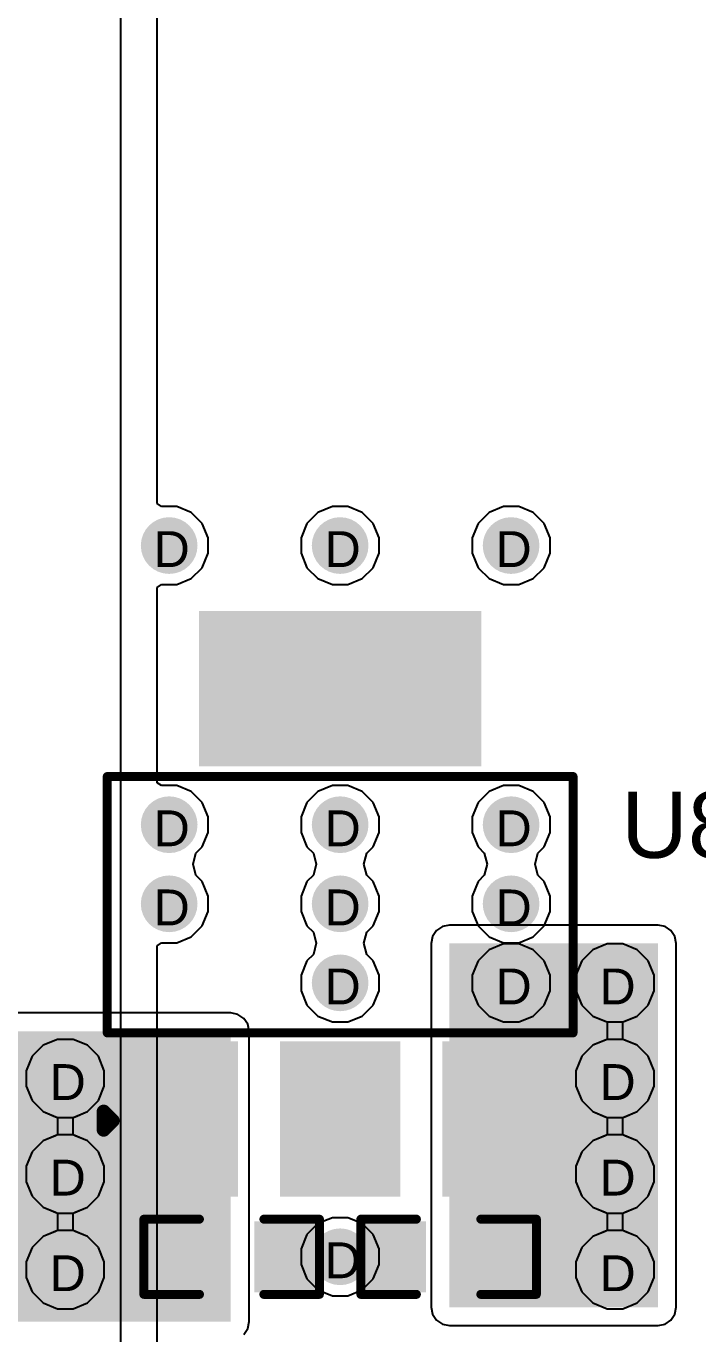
# Model space of a CAD drawing. Header units: inches. Extents: x 0 to 5032, y 0 to 5323.
# Drawn here: x 27.44 to 36.96, y 65.06 to 83.59 of the extents above; entities that cross this region are included whole.
import ezdxf

# ---------------------------------------------------------------- set-up
doc = ezdxf.new("R2010")
doc.units = ezdxf.units.IN
for name, color, linetype in [('Bottom Layer', 5, 'Continuous'), ('Bottom Solder', 6, 'Continuous'), ('Drill Drawing', 1, 'Continuous'), ('Layer 1', 16, 'Continuous'), ('Layer 2', 76, 'Continuous'), ('Top Layer', 1, 'Continuous'), ('Top Overlay', 2, 'Continuous'), ('Top Paste', 8, 'Continuous'), ('Top Solder', 216, 'Continuous'), ('Via Holes', 16, 'Continuous')]:
    doc.layers.add(name, color=color, linetype=linetype)
doc.styles.add('Arial', font='', dxfattribs={"height": 0.2})
doc.styles.get('Arial').set_extended_font_data('Arial')

# ---------------------------------------------------------------- blocks, each defined once
blk = doc.blocks.new('SOT__223_364')
at = {"layer": 'Top Layer'}
for points in [[(-1.9, 4.05), (1.9, 4.05), (1.9, 2.05), (-1.9, 2.05)], [(-3.05, -2.05), (-1.55, -2.05), (-1.55, -4.05), (-3.05, -4.05)], [(-0.75, -2.05), (0.75, -2.05), (0.75, -4.05), (-0.75, -4.05)], [(1.55, -2.05), (3.05, -2.05), (3.05, -4.05), (1.55, -4.05)]]:
    blk.add_hatch(color=1, dxfattribs=at).paths.add_polyline_path(points)
at = {"layer": 'Top Paste'}
for points in [[(-1.9, 4.05), (1.9, 4.05), (1.9, 2.05), (-1.9, 2.05)], [(-3.05, -2.05), (-1.55, -2.05), (-1.55, -4.05), (-3.05, -4.05)], [(-0.75, -2.05), (0.75, -2.05), (0.75, -4.05), (-0.75, -4.05)], [(1.55, -2.05), (3.05, -2.05), (3.05, -4.05), (1.55, -4.05)]]:
    blk.add_hatch(color=8, dxfattribs=at).paths.add_polyline_path(points)
at = {"layer": 'Top Solder'}
for points in [[(-2.002, 4.152), (2.002, 4.152), (2.002, 1.948), (-2.002, 1.948)], [(-3.152, -1.948), (-1.448, -1.948), (-1.448, -4.152), (-3.152, -4.152)], [(-0.852, -1.948), (0.852, -1.948), (0.852, -4.152), (-0.852, -4.152)], [(1.448, -1.948), (3.152, -1.948), (3.152, -4.152), (1.448, -4.152)]]:
    blk.add_hatch(color=216, dxfattribs=at).paths.add_polyline_path(points)
at = {"layer": 'Top Overlay'}
for points in [[(-3.302, 1.803, 0.127, 0.127, 0), (3.302, 1.803, 0.127, 0.127, 0)], [(-3.302, -1.829, 0.127, 0.127, 0), (-3.302, 1.803, 0.127, 0.127, 0)], [(3.302, -1.829, 0.127, 0.127, 0), (3.302, 1.803, 0.127, 0.127, 0)], [(-3.302, -1.829, 0.127, 0.127, 0), (3.302, -1.829, 0.127, 0.127, 0)], [(-3.353, -2.946, 0.2, 0.2, 0), (-3.226, -3.073, 0.2, 0.2, 0)], [(-3.353, -3.2, 0.2, 0.2, 0), (-3.353, -2.946, 0.2, 0.2, 0)], [(-3.353, -3.2, 0.2, 0.2, 0), (-3.226, -3.073, 0.2, 0.2, 0)]]:
    blk.add_lwpolyline(points, format="xyseb", dxfattribs=at)
for points in [[(-3.334, 1.803, 0.0635, 0.0635, 1), (-3.27, 1.803, 0.0635, 0.0635, 1)], [(-3.334, 1.803, 0.0635, 0.0635, 1), (-3.27, 1.803, 0.0635, 0.0635, 1)], [(3.27, 1.803, 0.0635, 0.0635, 1), (3.334, 1.803, 0.0635, 0.0635, 1)], [(3.27, 1.803, 0.0635, 0.0635, 1), (3.334, 1.803, 0.0635, 0.0635, 1)], [(-3.334, -1.829, 0.0635, 0.0635, 1), (-3.27, -1.829, 0.0635, 0.0635, 1)], [(-3.334, -1.829, 0.0635, 0.0635, 1), (-3.27, -1.829, 0.0635, 0.0635, 1)], [(3.27, -1.829, 0.0635, 0.0635, 1), (3.334, -1.829, 0.0635, 0.0635, 1)], [(3.27, -1.829, 0.0635, 0.0635, 1), (3.334, -1.829, 0.0635, 0.0635, 1)], [(-3.403, -2.946, 0.1, 0.1, 1), (-3.303, -2.946, 0.1, 0.1, 1)], [(-3.403, -2.946, 0.1, 0.1, 1), (-3.303, -2.946, 0.1, 0.1, 1)], [(-3.403, -3.2, 0.1, 0.1, 1), (-3.303, -3.2, 0.1, 0.1, 1)], [(-3.403, -3.2, 0.1, 0.1, 1), (-3.303, -3.2, 0.1, 0.1, 1)], [(-3.276, -3.073, 0.1, 0.1, 1), (-3.176, -3.073, 0.1, 0.1, 1)], [(-3.276, -3.073, 0.1, 0.1, 1), (-3.176, -3.073, 0.1, 0.1, 1)]]:
    blk.add_lwpolyline(points, format="xyseb", close=True, dxfattribs=at)
blk = doc.blocks.new('C___0603_461')
at = {"layer": 'Top Layer'}
for points in [[(-0.381, 0.445), (-0.381, -0.445), (-1.143, -0.445), (-1.143, 0.445)], [(1.143, 0.445), (1.143, -0.445), (0.381, -0.445), (0.381, 0.445)]]:
    blk.add_hatch(color=1, dxfattribs=at).paths.add_polyline_path(points)
at = {"layer": 'Top Paste'}
for points in [[(-0.381, 0.445), (-0.381, -0.445), (-1.143, -0.445), (-1.143, 0.445)], [(1.143, 0.445), (1.143, -0.445), (0.381, -0.445), (0.381, 0.445)]]:
    blk.add_hatch(color=8, dxfattribs=at).paths.add_polyline_path(points)
at = {"layer": 'Top Solder'}
for points in [[(-0.321, 0.504), (-0.321, -0.504), (-1.203, -0.504), (-1.203, 0.504)], [(1.203, 0.504), (1.203, -0.504), (0.321, -0.504), (0.321, 0.504)]]:
    blk.add_hatch(color=216, dxfattribs=at).paths.add_polyline_path(points)
at = {"layer": 'Top Overlay'}
for points in [[(-1.245, 0.533, 0.127, 0.127, 0), (-1.245, -0.533, 0.127, 0.127, 0)], [(-0.457, 0.533, 0.127, 0.127, 0), (-1.245, 0.533, 0.127, 0.127, 0)], [(1.245, 0.533, 0.127, 0.127, 0), (0.457, 0.533, 0.127, 0.127, 0)], [(1.245, 0.533, 0.127, 0.127, 0), (1.245, -0.533, 0.127, 0.127, 0)], [(-0.457, -0.533, 0.127, 0.127, 0), (-1.245, -0.533, 0.127, 0.127, 0)], [(1.245, -0.533, 0.127, 0.127, 0), (0.457, -0.533, 0.127, 0.127, 0)]]:
    blk.add_lwpolyline(points, format="xyseb", dxfattribs=at)
for points in [[(-1.276, 0.533, 0.0635, 0.0635, 1), (-1.213, 0.533, 0.0635, 0.0635, 1)], [(-1.276, 0.533, 0.0635, 0.0635, 1), (-1.213, 0.533, 0.0635, 0.0635, 1)], [(-0.489, 0.533, 0.0635, 0.0635, 1), (-0.425, 0.533, 0.0635, 0.0635, 1)], [(0.425, 0.533, 0.0635, 0.0635, 1), (0.489, 0.533, 0.0635, 0.0635, 1)], [(1.213, 0.533, 0.0635, 0.0635, 1), (1.276, 0.533, 0.0635, 0.0635, 1)], [(1.213, 0.533, 0.0635, 0.0635, 1), (1.276, 0.533, 0.0635, 0.0635, 1)], [(-1.276, -0.533, 0.0635, 0.0635, 1), (-1.213, -0.533, 0.0635, 0.0635, 1)], [(-1.276, -0.533, 0.0635, 0.0635, 1), (-1.213, -0.533, 0.0635, 0.0635, 1)], [(-0.489, -0.533, 0.0635, 0.0635, 1), (-0.425, -0.533, 0.0635, 0.0635, 1)], [(0.425, -0.533, 0.0635, 0.0635, 1), (0.489, -0.533, 0.0635, 0.0635, 1)], [(1.213, -0.533, 0.0635, 0.0635, 1), (1.276, -0.533, 0.0635, 0.0635, 1)], [(1.213, -0.533, 0.0635, 0.0635, 1), (1.276, -0.533, 0.0635, 0.0635, 1)]]:
    blk.add_lwpolyline(points, format="xyseb", close=True, dxfattribs=at)
blk = doc.blocks.new('C___0603_466')
at = {"layer": 'Top Layer'}
for points in [[(-0.381, 0.445), (-0.381, -0.445), (-1.143, -0.445), (-1.143, 0.445)], [(1.143, 0.445), (1.143, -0.445), (0.381, -0.445), (0.381, 0.445)]]:
    blk.add_hatch(color=1, dxfattribs=at).paths.add_polyline_path(points)
at = {"layer": 'Top Paste'}
for points in [[(-0.381, 0.445), (-0.381, -0.445), (-1.143, -0.445), (-1.143, 0.445)], [(1.143, 0.445), (1.143, -0.445), (0.381, -0.445), (0.381, 0.445)]]:
    blk.add_hatch(color=8, dxfattribs=at).paths.add_polyline_path(points)
at = {"layer": 'Top Solder'}
for points in [[(-0.321, 0.504), (-0.321, -0.504), (-1.203, -0.504), (-1.203, 0.504)], [(1.203, 0.504), (1.203, -0.504), (0.321, -0.504), (0.321, 0.504)]]:
    blk.add_hatch(color=216, dxfattribs=at).paths.add_polyline_path(points)
at = {"layer": 'Top Overlay'}
for points in [[(-1.245, -0.533, 0.127, 0.127, 0), (-1.245, 0.533, 0.127, 0.127, 0)], [(-1.245, 0.533, 0.127, 0.127, 0), (-0.457, 0.533, 0.127, 0.127, 0)], [(0.457, 0.533, 0.127, 0.127, 0), (1.245, 0.533, 0.127, 0.127, 0)], [(1.245, -0.533, 0.127, 0.127, 0), (1.245, 0.533, 0.127, 0.127, 0)], [(-1.245, -0.533, 0.127, 0.127, 0), (-0.457, -0.533, 0.127, 0.127, 0)], [(0.457, -0.533, 0.127, 0.127, 0), (1.245, -0.533, 0.127, 0.127, 0)]]:
    blk.add_lwpolyline(points, format="xyseb", dxfattribs=at)
for points in [[(-1.276, 0.533, 0.0635, 0.0635, 1), (-1.213, 0.533, 0.0635, 0.0635, 1)], [(-1.276, 0.533, 0.0635, 0.0635, 1), (-1.213, 0.533, 0.0635, 0.0635, 1)], [(-0.489, 0.533, 0.0635, 0.0635, 1), (-0.425, 0.533, 0.0635, 0.0635, 1)], [(0.425, 0.533, 0.0635, 0.0635, 1), (0.489, 0.533, 0.0635, 0.0635, 1)], [(1.213, 0.533, 0.0635, 0.0635, 1), (1.276, 0.533, 0.0635, 0.0635, 1)], [(1.213, 0.533, 0.0635, 0.0635, 1), (1.276, 0.533, 0.0635, 0.0635, 1)], [(-1.276, -0.533, 0.0635, 0.0635, 1), (-1.213, -0.533, 0.0635, 0.0635, 1)], [(-1.276, -0.533, 0.0635, 0.0635, 1), (-1.213, -0.533, 0.0635, 0.0635, 1)], [(-0.489, -0.533, 0.0635, 0.0635, 1), (-0.425, -0.533, 0.0635, 0.0635, 1)], [(0.425, -0.533, 0.0635, 0.0635, 1), (0.489, -0.533, 0.0635, 0.0635, 1)], [(1.213, -0.533, 0.0635, 0.0635, 1), (1.276, -0.533, 0.0635, 0.0635, 1)], [(1.213, -0.533, 0.0635, 0.0635, 1), (1.276, -0.533, 0.0635, 0.0635, 1)]]:
    blk.add_lwpolyline(points, format="xyseb", close=True, dxfattribs=at)

msp = doc.modelspace()

# ---------------------------------------------------------------- hatches: boundary and pattern name
at = {"layer": 'Bottom Layer'}
h = msp.add_hatch(color=5, dxfattribs=at)
edge = h.paths.add_edge_path()
edge.add_arc((29.467, 76.228), 0.3, 0, 360)
h = msp.add_hatch(color=5, dxfattribs=at)
edge = h.paths.add_edge_path()
edge.add_arc((31.891, 76.228), 0.3, 0, 360)
h = msp.add_hatch(color=5, dxfattribs=at)
edge = h.paths.add_edge_path()
edge.add_arc((34.315, 76.228), 0.3, 0, 360)
h = msp.add_hatch(color=5, dxfattribs=at)
edge = h.paths.add_edge_path()
edge.add_arc((29.467, 72.272), 0.3, 0, 360)
h = msp.add_hatch(color=5, dxfattribs=at)
edge = h.paths.add_edge_path()
edge.add_arc((31.891, 72.272), 0.3, 0, 360)
h = msp.add_hatch(color=5, dxfattribs=at)
edge = h.paths.add_edge_path()
edge.add_arc((34.315, 72.272), 0.3, 0, 360)
h = msp.add_hatch(color=5, dxfattribs=at)
edge = h.paths.add_edge_path()
edge.add_arc((29.467, 71.151), 0.3, 0, 360)
h = msp.add_hatch(color=5, dxfattribs=at)
edge = h.paths.add_edge_path()
edge.add_arc((31.891, 71.151), 0.3, 0, 360)
h = msp.add_hatch(color=5, dxfattribs=at)
edge = h.paths.add_edge_path()
edge.add_arc((34.315, 71.151), 0.3, 0, 360)
h = msp.add_hatch(color=5, dxfattribs=at)
edge = h.paths.add_edge_path()
edge.add_arc((31.891, 70.031), 0.3, 0, 360)
h = msp.add_hatch(color=5, dxfattribs=at)
edge = h.paths.add_edge_path()
edge.add_arc((34.315, 70.031), 0.3, 0, 360)
h = msp.add_hatch(color=5, dxfattribs=at)
edge = h.paths.add_edge_path()
edge.add_arc((35.789, 70.031), 0.3, 0, 360)
h = msp.add_hatch(color=5, dxfattribs=at)
edge = h.paths.add_edge_path()
edge.add_arc((27.993, 68.676), 0.3, 0, 360)
h = msp.add_hatch(color=5, dxfattribs=at)
edge = h.paths.add_edge_path()
edge.add_arc((35.789, 68.676), 0.3, 0, 360)
h = msp.add_hatch(color=5, dxfattribs=at)
edge = h.paths.add_edge_path()
edge.add_arc((27.993, 67.321), 0.3, 0, 360)
h = msp.add_hatch(color=5, dxfattribs=at)
edge = h.paths.add_edge_path()
edge.add_arc((35.789, 67.321), 0.3, 0, 360)
h = msp.add_hatch(color=5, dxfattribs=at)
edge = h.paths.add_edge_path()
edge.add_arc((31.891, 66.149), 0.3, 0, 360)
h = msp.add_hatch(color=5, dxfattribs=at)
edge = h.paths.add_edge_path()
edge.add_arc((27.993, 65.967), 0.3, 0, 360)
h = msp.add_hatch(color=5, dxfattribs=at)
edge = h.paths.add_edge_path()
edge.add_arc((35.789, 65.967), 0.3, 0, 360)
at = {"layer": 'Bottom Solder'}
h = msp.add_hatch(color=6, dxfattribs=at)
edge = h.paths.add_edge_path()
edge.add_arc((29.467, 76.228), 0.402, 0, 360)
h = msp.add_hatch(color=6, dxfattribs=at)
edge = h.paths.add_edge_path()
edge.add_arc((31.891, 76.228), 0.402, 0, 360)
h = msp.add_hatch(color=6, dxfattribs=at)
edge = h.paths.add_edge_path()
edge.add_arc((34.315, 76.228), 0.402, 0, 360)
h = msp.add_hatch(color=6, dxfattribs=at)
edge = h.paths.add_edge_path()
edge.add_arc((29.467, 72.272), 0.402, 0, 360)
h = msp.add_hatch(color=6, dxfattribs=at)
edge = h.paths.add_edge_path()
edge.add_arc((31.891, 72.272), 0.402, 0, 360)
h = msp.add_hatch(color=6, dxfattribs=at)
edge = h.paths.add_edge_path()
edge.add_arc((34.315, 72.272), 0.402, 0, 360)
h = msp.add_hatch(color=6, dxfattribs=at)
edge = h.paths.add_edge_path()
edge.add_arc((29.467, 71.151), 0.402, 0, 360)
h = msp.add_hatch(color=6, dxfattribs=at)
edge = h.paths.add_edge_path()
edge.add_arc((31.891, 71.151), 0.402, 0, 360)
h = msp.add_hatch(color=6, dxfattribs=at)
edge = h.paths.add_edge_path()
edge.add_arc((34.315, 71.151), 0.402, 0, 360)
h = msp.add_hatch(color=6, dxfattribs=at)
edge = h.paths.add_edge_path()
edge.add_arc((31.891, 70.031), 0.402, 0, 360)
h = msp.add_hatch(color=6, dxfattribs=at)
edge = h.paths.add_edge_path()
edge.add_arc((34.315, 70.031), 0.402, 0, 360)
h = msp.add_hatch(color=6, dxfattribs=at)
edge = h.paths.add_edge_path()
edge.add_arc((35.789, 70.031), 0.402, 0, 360)
h = msp.add_hatch(color=6, dxfattribs=at)
edge = h.paths.add_edge_path()
edge.add_arc((27.993, 68.676), 0.402, 0, 360)
h = msp.add_hatch(color=6, dxfattribs=at)
edge = h.paths.add_edge_path()
edge.add_arc((35.789, 68.676), 0.402, 0, 360)
h = msp.add_hatch(color=6, dxfattribs=at)
edge = h.paths.add_edge_path()
edge.add_arc((27.993, 67.321), 0.402, 0, 360)
h = msp.add_hatch(color=6, dxfattribs=at)
edge = h.paths.add_edge_path()
edge.add_arc((35.789, 67.321), 0.402, 0, 360)
h = msp.add_hatch(color=6, dxfattribs=at)
edge = h.paths.add_edge_path()
edge.add_arc((31.891, 66.149), 0.402, 0, 360)
h = msp.add_hatch(color=6, dxfattribs=at)
edge = h.paths.add_edge_path()
edge.add_arc((27.993, 65.967), 0.402, 0, 360)
h = msp.add_hatch(color=6, dxfattribs=at)
edge = h.paths.add_edge_path()
edge.add_arc((35.789, 65.967), 0.402, 0, 360)
at = {"layer": 'Layer 1'}
h = msp.add_hatch(color=16, dxfattribs=at)
edge = h.paths.add_edge_path()
edge.add_arc((29.467, 76.228), 0.3, 0, 360)
h = msp.add_hatch(color=16, dxfattribs=at)
edge = h.paths.add_edge_path()
edge.add_arc((31.891, 76.228), 0.3, 0, 360)
h = msp.add_hatch(color=16, dxfattribs=at)
edge = h.paths.add_edge_path()
edge.add_arc((34.315, 76.228), 0.3, 0, 360)
h = msp.add_hatch(color=16, dxfattribs=at)
edge = h.paths.add_edge_path()
edge.add_arc((29.467, 72.272), 0.3, 0, 360)
h = msp.add_hatch(color=16, dxfattribs=at)
edge = h.paths.add_edge_path()
edge.add_arc((31.891, 72.272), 0.3, 0, 360)
h = msp.add_hatch(color=16, dxfattribs=at)
edge = h.paths.add_edge_path()
edge.add_arc((34.315, 72.272), 0.3, 0, 360)
h = msp.add_hatch(color=16, dxfattribs=at)
edge = h.paths.add_edge_path()
edge.add_arc((29.467, 71.151), 0.3, 0, 360)
h = msp.add_hatch(color=16, dxfattribs=at)
edge = h.paths.add_edge_path()
edge.add_arc((31.891, 71.151), 0.3, 0, 360)
h = msp.add_hatch(color=16, dxfattribs=at)
edge = h.paths.add_edge_path()
edge.add_arc((34.315, 71.151), 0.3, 0, 360)
h = msp.add_hatch(color=16, dxfattribs=at)
edge = h.paths.add_edge_path()
edge.add_arc((31.891, 70.031), 0.3, 0, 360)
h = msp.add_hatch(color=16, dxfattribs=at)
edge = h.paths.add_edge_path()
edge.add_arc((34.315, 70.031), 0.3, 0, 360)
h = msp.add_hatch(color=16, dxfattribs=at)
edge = h.paths.add_edge_path()
edge.add_arc((35.789, 70.031), 0.3, 0, 360)
h = msp.add_hatch(color=16, dxfattribs=at)
edge = h.paths.add_edge_path()
edge.add_arc((27.993, 68.676), 0.3, 0, 360)
h = msp.add_hatch(color=16, dxfattribs=at)
edge = h.paths.add_edge_path()
edge.add_arc((35.789, 68.676), 0.3, 0, 360)
h = msp.add_hatch(color=16, dxfattribs=at)
edge = h.paths.add_edge_path()
edge.add_arc((27.993, 67.321), 0.3, 0, 360)
h = msp.add_hatch(color=16, dxfattribs=at)
edge = h.paths.add_edge_path()
edge.add_arc((35.789, 67.321), 0.3, 0, 360)
h = msp.add_hatch(color=16, dxfattribs=at)
edge = h.paths.add_edge_path()
edge.add_arc((31.891, 66.149), 0.3, 0, 360)
h = msp.add_hatch(color=16, dxfattribs=at)
edge = h.paths.add_edge_path()
edge.add_arc((27.993, 65.967), 0.3, 0, 360)
h = msp.add_hatch(color=16, dxfattribs=at)
edge = h.paths.add_edge_path()
edge.add_arc((35.789, 65.967), 0.3, 0, 360)
at = {"layer": 'Layer 2'}
h = msp.add_hatch(color=76, dxfattribs=at)
edge = h.paths.add_edge_path()
edge.add_arc((29.467, 76.228), 0.3, 0, 360)
h = msp.add_hatch(color=76, dxfattribs=at)
edge = h.paths.add_edge_path()
edge.add_arc((31.891, 76.228), 0.3, 0, 360)
h = msp.add_hatch(color=76, dxfattribs=at)
edge = h.paths.add_edge_path()
edge.add_arc((34.315, 76.228), 0.3, 0, 360)
h = msp.add_hatch(color=76, dxfattribs=at)
edge = h.paths.add_edge_path()
edge.add_arc((29.467, 72.272), 0.3, 0, 360)
h = msp.add_hatch(color=76, dxfattribs=at)
edge = h.paths.add_edge_path()
edge.add_arc((31.891, 72.272), 0.3, 0, 360)
h = msp.add_hatch(color=76, dxfattribs=at)
edge = h.paths.add_edge_path()
edge.add_arc((34.315, 72.272), 0.3, 0, 360)
h = msp.add_hatch(color=76, dxfattribs=at)
edge = h.paths.add_edge_path()
edge.add_arc((29.467, 71.151), 0.3, 0, 360)
h = msp.add_hatch(color=76, dxfattribs=at)
edge = h.paths.add_edge_path()
edge.add_arc((31.891, 71.151), 0.3, 0, 360)
h = msp.add_hatch(color=76, dxfattribs=at)
edge = h.paths.add_edge_path()
edge.add_arc((34.315, 71.151), 0.3, 0, 360)
h = msp.add_hatch(color=76, dxfattribs=at)
edge = h.paths.add_edge_path()
edge.add_arc((31.891, 70.031), 0.3, 0, 360)
h = msp.add_hatch(color=76, dxfattribs=at)
edge = h.paths.add_edge_path()
edge.add_arc((34.315, 70.031), 0.3, 0, 360)
h = msp.add_hatch(color=76, dxfattribs=at)
edge = h.paths.add_edge_path()
edge.add_arc((35.789, 70.031), 0.3, 0, 360)
h = msp.add_hatch(color=76, dxfattribs=at)
edge = h.paths.add_edge_path()
edge.add_arc((27.993, 68.676), 0.3, 0, 360)
h = msp.add_hatch(color=76, dxfattribs=at)
edge = h.paths.add_edge_path()
edge.add_arc((35.789, 68.676), 0.3, 0, 360)
h = msp.add_hatch(color=76, dxfattribs=at)
edge = h.paths.add_edge_path()
edge.add_arc((27.993, 67.321), 0.3, 0, 360)
h = msp.add_hatch(color=76, dxfattribs=at)
edge = h.paths.add_edge_path()
edge.add_arc((35.789, 67.321), 0.3, 0, 360)
h = msp.add_hatch(color=76, dxfattribs=at)
edge = h.paths.add_edge_path()
edge.add_arc((31.891, 66.149), 0.3, 0, 360)
h = msp.add_hatch(color=76, dxfattribs=at)
edge = h.paths.add_edge_path()
edge.add_arc((27.993, 65.967), 0.3, 0, 360)
h = msp.add_hatch(color=76, dxfattribs=at)
edge = h.paths.add_edge_path()
edge.add_arc((35.789, 65.967), 0.3, 0, 360)
at = {"layer": 'Top Layer'}
h = msp.add_hatch(color=1, dxfattribs=at)
edge = h.paths.add_edge_path()
edge.add_arc((29.467, 76.228), 0.3, 0, 360)
h = msp.add_hatch(color=1, dxfattribs=at)
edge = h.paths.add_edge_path()
edge.add_arc((31.891, 76.228), 0.3, 0, 360)
h = msp.add_hatch(color=1, dxfattribs=at)
edge = h.paths.add_edge_path()
edge.add_arc((34.315, 76.228), 0.3, 0, 360)
h = msp.add_hatch(color=1, dxfattribs=at)
edge = h.paths.add_edge_path()
edge.add_arc((29.467, 72.272), 0.3, 0, 360)
h = msp.add_hatch(color=1, dxfattribs=at)
edge = h.paths.add_edge_path()
edge.add_arc((31.891, 72.272), 0.3, 0, 360)
h = msp.add_hatch(color=1, dxfattribs=at)
edge = h.paths.add_edge_path()
edge.add_arc((34.315, 72.272), 0.3, 0, 360)
h = msp.add_hatch(color=1, dxfattribs=at)
edge = h.paths.add_edge_path()
edge.add_arc((29.467, 71.151), 0.3, 0, 360)
h = msp.add_hatch(color=1, dxfattribs=at)
edge = h.paths.add_edge_path()
edge.add_arc((31.891, 71.151), 0.3, 0, 360)
h = msp.add_hatch(color=1, dxfattribs=at)
edge = h.paths.add_edge_path()
edge.add_arc((34.315, 71.151), 0.3, 0, 360)
for points in [[(33.441, 65.433), (36.398, 65.433), (36.398, 70.589), (33.441, 70.589)], [(25.095, 65.231), (30.341, 65.231), (30.341, 69.345), (25.095, 69.345)]]:
    msp.add_hatch(color=1, dxfattribs=at).paths.add_polyline_path(points)
h = msp.add_hatch(color=1, dxfattribs=at)
edge = h.paths.add_edge_path()
edge.add_arc((31.891, 70.031), 0.3, 0, 360)
h = msp.add_hatch(color=1, dxfattribs=at)
edge = h.paths.add_edge_path()
edge.add_arc((34.315, 70.031), 0.3, 0, 360)
h = msp.add_hatch(color=1, dxfattribs=at)
edge = h.paths.add_edge_path()
edge.add_arc((35.789, 70.031), 0.3, 0, 360)
h = msp.add_hatch(color=1, dxfattribs=at)
edge = h.paths.add_edge_path()
edge.add_arc((27.993, 68.676), 0.3, 0, 360)
h = msp.add_hatch(color=1, dxfattribs=at)
edge = h.paths.add_edge_path()
edge.add_arc((35.789, 68.676), 0.3, 0, 360)
h = msp.add_hatch(color=1, dxfattribs=at)
edge = h.paths.add_edge_path()
edge.add_arc((27.993, 67.321), 0.3, 0, 360)
h = msp.add_hatch(color=1, dxfattribs=at)
edge = h.paths.add_edge_path()
edge.add_arc((35.789, 67.321), 0.3, 0, 360)
h = msp.add_hatch(color=1, dxfattribs=at)
edge = h.paths.add_edge_path()
edge.add_arc((31.891, 66.149), 0.3, 0, 360)
h = msp.add_hatch(color=1, dxfattribs=at)
edge = h.paths.add_edge_path()
edge.add_arc((27.993, 65.967), 0.3, 0, 360)
h = msp.add_hatch(color=1, dxfattribs=at)
edge = h.paths.add_edge_path()
edge.add_arc((35.789, 65.967), 0.3, 0, 360)
at = {"layer": 'Top Solder'}
h = msp.add_hatch(color=216, dxfattribs=at)
edge = h.paths.add_edge_path()
edge.add_arc((29.467, 76.228), 0.402, 0, 360)
h = msp.add_hatch(color=216, dxfattribs=at)
edge = h.paths.add_edge_path()
edge.add_arc((31.891, 76.228), 0.402, 0, 360)
h = msp.add_hatch(color=216, dxfattribs=at)
edge = h.paths.add_edge_path()
edge.add_arc((34.315, 76.228), 0.402, 0, 360)
h = msp.add_hatch(color=216, dxfattribs=at)
edge = h.paths.add_edge_path()
edge.add_arc((29.467, 72.272), 0.402, 0, 360)
h = msp.add_hatch(color=216, dxfattribs=at)
edge = h.paths.add_edge_path()
edge.add_arc((31.891, 72.272), 0.402, 0, 360)
h = msp.add_hatch(color=216, dxfattribs=at)
edge = h.paths.add_edge_path()
edge.add_arc((34.315, 72.272), 0.402, 0, 360)
h = msp.add_hatch(color=216, dxfattribs=at)
edge = h.paths.add_edge_path()
edge.add_arc((29.467, 71.151), 0.402, 0, 360)
h = msp.add_hatch(color=216, dxfattribs=at)
edge = h.paths.add_edge_path()
edge.add_arc((31.891, 71.151), 0.402, 0, 360)
h = msp.add_hatch(color=216, dxfattribs=at)
edge = h.paths.add_edge_path()
edge.add_arc((34.315, 71.151), 0.402, 0, 360)
h = msp.add_hatch(color=216, dxfattribs=at)
edge = h.paths.add_edge_path()
edge.add_arc((31.891, 70.031), 0.402, 0, 360)
h = msp.add_hatch(color=216, dxfattribs=at)
edge = h.paths.add_edge_path()
edge.add_arc((34.315, 70.031), 0.402, 0, 360)
h = msp.add_hatch(color=216, dxfattribs=at)
edge = h.paths.add_edge_path()
edge.add_arc((35.789, 70.031), 0.402, 0, 360)
h = msp.add_hatch(color=216, dxfattribs=at)
edge = h.paths.add_edge_path()
edge.add_arc((27.993, 68.676), 0.402, 0, 360)
h = msp.add_hatch(color=216, dxfattribs=at)
edge = h.paths.add_edge_path()
edge.add_arc((35.789, 68.676), 0.402, 0, 360)
h = msp.add_hatch(color=216, dxfattribs=at)
edge = h.paths.add_edge_path()
edge.add_arc((27.993, 67.321), 0.402, 0, 360)
h = msp.add_hatch(color=216, dxfattribs=at)
edge = h.paths.add_edge_path()
edge.add_arc((35.789, 67.321), 0.402, 0, 360)
h = msp.add_hatch(color=216, dxfattribs=at)
edge = h.paths.add_edge_path()
edge.add_arc((31.891, 66.149), 0.402, 0, 360)
h = msp.add_hatch(color=216, dxfattribs=at)
edge = h.paths.add_edge_path()
edge.add_arc((27.993, 65.967), 0.402, 0, 360)
h = msp.add_hatch(color=216, dxfattribs=at)
edge = h.paths.add_edge_path()
edge.add_arc((35.789, 65.967), 0.402, 0, 360)
at = {"layer": 'Via Holes'}
h = msp.add_hatch(color=7, dxfattribs=at)
edge = h.paths.add_edge_path()
edge.add_arc((29.467, 76.228), 0.15, 0, 360)
h = msp.add_hatch(color=7, dxfattribs=at)
edge = h.paths.add_edge_path()
edge.add_arc((31.891, 76.228), 0.15, 0, 360)
h = msp.add_hatch(color=7, dxfattribs=at)
edge = h.paths.add_edge_path()
edge.add_arc((34.315, 76.228), 0.15, 0, 360)
h = msp.add_hatch(color=7, dxfattribs=at)
edge = h.paths.add_edge_path()
edge.add_arc((29.467, 72.272), 0.15, 0, 360)
h = msp.add_hatch(color=7, dxfattribs=at)
edge = h.paths.add_edge_path()
edge.add_arc((31.891, 72.272), 0.15, 0, 360)
h = msp.add_hatch(color=7, dxfattribs=at)
edge = h.paths.add_edge_path()
edge.add_arc((34.315, 72.272), 0.15, 0, 360)
h = msp.add_hatch(color=7, dxfattribs=at)
edge = h.paths.add_edge_path()
edge.add_arc((29.467, 71.151), 0.15, 0, 360)
h = msp.add_hatch(color=7, dxfattribs=at)
edge = h.paths.add_edge_path()
edge.add_arc((31.891, 71.151), 0.15, 0, 360)
h = msp.add_hatch(color=7, dxfattribs=at)
edge = h.paths.add_edge_path()
edge.add_arc((34.315, 71.151), 0.15, 0, 360)
h = msp.add_hatch(color=7, dxfattribs=at)
edge = h.paths.add_edge_path()
edge.add_arc((31.891, 70.031), 0.15, 0, 360)
h = msp.add_hatch(color=7, dxfattribs=at)
edge = h.paths.add_edge_path()
edge.add_arc((34.315, 70.031), 0.15, 0, 360)
h = msp.add_hatch(color=7, dxfattribs=at)
edge = h.paths.add_edge_path()
edge.add_arc((35.789, 70.031), 0.15, 0, 360)
h = msp.add_hatch(color=7, dxfattribs=at)
edge = h.paths.add_edge_path()
edge.add_arc((27.993, 68.676), 0.15, 0, 360)
h = msp.add_hatch(color=7, dxfattribs=at)
edge = h.paths.add_edge_path()
edge.add_arc((35.789, 68.676), 0.15, 0, 360)
h = msp.add_hatch(color=7, dxfattribs=at)
edge = h.paths.add_edge_path()
edge.add_arc((27.993, 67.321), 0.15, 0, 360)
h = msp.add_hatch(color=7, dxfattribs=at)
edge = h.paths.add_edge_path()
edge.add_arc((35.789, 67.321), 0.15, 0, 360)
h = msp.add_hatch(color=7, dxfattribs=at)
edge = h.paths.add_edge_path()
edge.add_arc((31.891, 66.149), 0.15, 0, 360)
h = msp.add_hatch(color=7, dxfattribs=at)
edge = h.paths.add_edge_path()
edge.add_arc((27.993, 65.967), 0.15, 0, 360)
h = msp.add_hatch(color=7, dxfattribs=at)
edge = h.paths.add_edge_path()
edge.add_arc((35.789, 65.967), 0.15, 0, 360)

# ---------------------------------------------------------------- linework, layer by layer
at = {"layer": 'Bottom Layer'}
for p, q in [((34.002, 70.5), (33.846, 70.344)), ((34.205, 70.585), (34.002, 70.5)), ((34.426, 70.585), (34.205, 70.585)), ((34.629, 70.5), (34.426, 70.585)), ((34.785, 70.344), (34.629, 70.5)), ((35.475, 70.5), (35.319, 70.344)), ((35.678, 70.585), (35.475, 70.5)), ((35.899, 70.585), (35.678, 70.585)), ((36.102, 70.5), (35.899, 70.585)), ((36.258, 70.344), (36.102, 70.5)), ((33.846, 70.344), (33.761, 70.141)), ((34.869, 70.141), (34.785, 70.344)), ((35.319, 70.344), (35.235, 70.141)), ((36.343, 70.141), (36.258, 70.344)), ((33.761, 70.141), (33.761, 69.92)), ((34.869, 69.92), (34.869, 70.141)), ((35.235, 70.141), (35.235, 69.92)), ((36.343, 69.92), (36.343, 70.141)), ((33.761, 69.92), (33.846, 69.717)), ((34.785, 69.717), (34.869, 69.92)), ((35.235, 69.92), (35.319, 69.717)), ((36.258, 69.717), (36.343, 69.92)), ((33.846, 69.717), (34.002, 69.561)), ((34.629, 69.561), (34.785, 69.717)), ((35.319, 69.717), (35.475, 69.561)), ((36.102, 69.561), (36.258, 69.717)), ((34.002, 69.561), (34.205, 69.477)), ((34.426, 69.477), (34.629, 69.561)), ((35.475, 69.561), (35.678, 69.477)), ((35.899, 69.477), (36.102, 69.561)), ((34.205, 69.477), (34.426, 69.477)), ((35.678, 69.477), (35.899, 69.477)), ((27.68, 69.146), (27.524, 68.99)), ((27.883, 69.23), (27.68, 69.146)), ((28.104, 69.23), (27.883, 69.23)), ((28.307, 69.146), (28.104, 69.23)), ((28.463, 68.99), (28.307, 69.146)), ((35.475, 69.146), (35.319, 68.99)), ((35.678, 69.23), (35.475, 69.146)), ((35.899, 69.23), (35.678, 69.23)), ((36.102, 69.146), (35.899, 69.23)), ((36.258, 68.99), (36.102, 69.146)), ((27.524, 68.99), (27.439, 68.786)), ((28.547, 68.786), (28.463, 68.99)), ((35.319, 68.99), (35.235, 68.786)), ((36.343, 68.786), (36.258, 68.99)), ((27.439, 68.786), (27.439, 68.566)), ((28.547, 68.566), (28.547, 68.786)), ((35.235, 68.786), (35.235, 68.566)), ((36.343, 68.566), (36.343, 68.786)), ((27.439, 68.566), (27.524, 68.362)), ((28.463, 68.362), (28.547, 68.566)), ((35.235, 68.566), (35.319, 68.362)), ((36.258, 68.362), (36.343, 68.566)), ((27.524, 68.362), (27.68, 68.206)), ((27.68, 68.206), (27.883, 68.122)), ((28.104, 68.122), (28.307, 68.206)), ((28.307, 68.206), (28.463, 68.362)), ((35.319, 68.362), (35.475, 68.206)), ((35.475, 68.206), (35.678, 68.122)), ((35.899, 68.122), (36.102, 68.206)), ((36.102, 68.206), (36.258, 68.362)), ((27.883, 68.122), (28.104, 68.122)), ((35.678, 68.122), (35.899, 68.122)), ((27.883, 67.875), (27.68, 67.791)), ((28.104, 67.875), (27.883, 67.875)), ((28.307, 67.791), (28.104, 67.875)), ((35.678, 67.875), (35.475, 67.791)), ((35.899, 67.875), (35.678, 67.875)), ((36.102, 67.791), (35.899, 67.875)), ((27.68, 67.791), (27.524, 67.635)), ((28.463, 67.635), (28.307, 67.791)), ((35.475, 67.791), (35.319, 67.635)), ((36.258, 67.635), (36.102, 67.791)), ((27.524, 67.635), (27.439, 67.431)), ((28.547, 67.431), (28.463, 67.635)), ((35.319, 67.635), (35.235, 67.431)), ((36.343, 67.431), (36.258, 67.635)), ((27.439, 67.431), (27.439, 67.211)), ((28.547, 67.211), (28.547, 67.431)), ((35.235, 67.431), (35.235, 67.211)), ((36.343, 67.211), (36.343, 67.431)), ((27.439, 67.211), (27.524, 67.007)), ((28.463, 67.007), (28.547, 67.211)), ((35.235, 67.211), (35.319, 67.007)), ((36.258, 67.007), (36.343, 67.211)), ((27.524, 67.007), (27.68, 66.852)), ((28.307, 66.852), (28.463, 67.007)), ((35.319, 67.007), (35.475, 66.852)), ((36.102, 66.852), (36.258, 67.007)), ((27.68, 66.852), (27.883, 66.767)), ((27.883, 66.767), (28.104, 66.767)), ((28.104, 66.767), (28.307, 66.852)), ((35.475, 66.852), (35.678, 66.767)), ((35.678, 66.767), (35.899, 66.767)), ((35.899, 66.767), (36.102, 66.852)), ((27.68, 66.436), (27.524, 66.28)), ((27.883, 66.521), (27.68, 66.436)), ((28.104, 66.521), (27.883, 66.521)), ((28.307, 66.436), (28.104, 66.521)), ((28.463, 66.28), (28.307, 66.436)), ((35.475, 66.436), (35.319, 66.28)), ((35.678, 66.521), (35.475, 66.436)), ((35.899, 66.521), (35.678, 66.521)), ((36.102, 66.436), (35.899, 66.521)), ((36.258, 66.28), (36.102, 66.436)), ((27.524, 66.28), (27.439, 66.077)), ((28.547, 66.077), (28.463, 66.28)), ((35.319, 66.28), (35.235, 66.077)), ((36.343, 66.077), (36.258, 66.28)), ((27.439, 66.077), (27.439, 65.856)), ((28.547, 65.856), (28.547, 66.077)), ((35.235, 66.077), (35.235, 65.856)), ((36.343, 65.856), (36.343, 66.077)), ((27.439, 65.856), (27.524, 65.653)), ((28.463, 65.653), (28.547, 65.856)), ((35.235, 65.856), (35.319, 65.653)), ((36.258, 65.653), (36.343, 65.856)), ((27.524, 65.653), (27.68, 65.497)), ((28.307, 65.497), (28.463, 65.653)), ((35.319, 65.653), (35.475, 65.497)), ((36.102, 65.497), (36.258, 65.653)), ((27.68, 65.497), (27.883, 65.413)), ((28.104, 65.413), (28.307, 65.497)), ((35.475, 65.497), (35.678, 65.413)), ((35.899, 65.413), (36.102, 65.497)), ((27.883, 65.413), (28.104, 65.413)), ((35.678, 65.413), (35.899, 65.413))]:
    msp.add_line(p, q, dxfattribs=at)
at = {"layer": 'Layer 1'}
for p, q in [((34.002, 70.5), (33.846, 70.344)), ((34.205, 70.585), (34.002, 70.5)), ((34.426, 70.585), (34.205, 70.585)), ((34.629, 70.5), (34.426, 70.585)), ((34.785, 70.344), (34.629, 70.5)), ((35.475, 70.5), (35.319, 70.344)), ((35.678, 70.585), (35.475, 70.5)), ((35.899, 70.585), (35.678, 70.585)), ((36.102, 70.5), (35.899, 70.585)), ((36.258, 70.344), (36.102, 70.5)), ((33.846, 70.344), (33.761, 70.141)), ((34.869, 70.141), (34.785, 70.344)), ((35.319, 70.344), (35.235, 70.141)), ((36.343, 70.141), (36.258, 70.344)), ((33.761, 70.141), (33.761, 69.92)), ((34.869, 69.92), (34.869, 70.141)), ((35.235, 70.141), (35.235, 69.92)), ((36.343, 69.92), (36.343, 70.141)), ((33.761, 69.92), (33.846, 69.717)), ((34.785, 69.717), (34.869, 69.92)), ((35.235, 69.92), (35.319, 69.717)), ((36.258, 69.717), (36.343, 69.92)), ((33.846, 69.717), (34.002, 69.561)), ((34.629, 69.561), (34.785, 69.717)), ((35.319, 69.717), (35.475, 69.561)), ((36.102, 69.561), (36.258, 69.717)), ((34.002, 69.561), (34.205, 69.477)), ((34.426, 69.477), (34.629, 69.561)), ((35.475, 69.561), (35.65, 69.489)), ((35.928, 69.489), (36.102, 69.561)), ((34.205, 69.477), (34.426, 69.477)), ((35.65, 69.489), (35.678, 69.477)), ((35.678, 69.477), (35.678, 69.23)), ((35.899, 69.477), (35.928, 69.489)), ((35.899, 69.23), (35.899, 69.477)), ((27.68, 69.146), (27.524, 68.99)), ((27.883, 69.23), (27.68, 69.146)), ((28.104, 69.23), (27.883, 69.23)), ((28.307, 69.146), (28.104, 69.23)), ((28.463, 68.99), (28.307, 69.146)), ((35.475, 69.146), (35.319, 68.99)), ((35.65, 69.218), (35.475, 69.146)), ((35.678, 69.23), (35.65, 69.218)), ((35.928, 69.218), (35.899, 69.23)), ((36.102, 69.146), (35.928, 69.218)), ((36.258, 68.99), (36.102, 69.146)), ((27.524, 68.99), (27.439, 68.786)), ((28.547, 68.786), (28.463, 68.99)), ((35.319, 68.99), (35.235, 68.786)), ((36.343, 68.786), (36.258, 68.99)), ((27.439, 68.786), (27.439, 68.566)), ((28.547, 68.566), (28.547, 68.786)), ((35.235, 68.786), (35.235, 68.566)), ((36.343, 68.566), (36.343, 68.786)), ((27.439, 68.566), (27.524, 68.362)), ((28.463, 68.362), (28.547, 68.566)), ((35.235, 68.566), (35.319, 68.362)), ((36.258, 68.362), (36.343, 68.566)), ((27.524, 68.362), (27.68, 68.206)), ((27.68, 68.206), (27.855, 68.134)), ((28.132, 68.134), (28.307, 68.206)), ((28.307, 68.206), (28.463, 68.362)), ((35.319, 68.362), (35.475, 68.206)), ((35.475, 68.206), (35.65, 68.134)), ((35.928, 68.134), (36.102, 68.206)), ((36.102, 68.206), (36.258, 68.362)), ((27.855, 68.134), (27.883, 68.122)), ((27.883, 68.122), (27.883, 67.875)), ((28.104, 68.122), (28.132, 68.134)), ((28.104, 67.875), (28.104, 68.122)), ((35.65, 68.134), (35.678, 68.122)), ((35.678, 68.122), (35.678, 67.875)), ((35.899, 68.122), (35.928, 68.134)), ((35.899, 67.875), (35.899, 68.122)), ((27.855, 67.863), (27.68, 67.791)), ((27.883, 67.875), (27.855, 67.863)), ((28.132, 67.863), (28.104, 67.875)), ((28.307, 67.791), (28.132, 67.863)), ((35.65, 67.863), (35.475, 67.791)), ((35.678, 67.875), (35.65, 67.863)), ((35.928, 67.863), (35.899, 67.875)), ((36.102, 67.791), (35.928, 67.863)), ((27.68, 67.791), (27.524, 67.635)), ((28.463, 67.635), (28.307, 67.791)), ((35.475, 67.791), (35.319, 67.635)), ((36.258, 67.635), (36.102, 67.791)), ((27.524, 67.635), (27.439, 67.431)), ((28.547, 67.431), (28.463, 67.635)), ((35.319, 67.635), (35.235, 67.431)), ((36.343, 67.431), (36.258, 67.635)), ((27.439, 67.431), (27.439, 67.211)), ((28.547, 67.211), (28.547, 67.431)), ((35.235, 67.431), (35.235, 67.211)), ((36.343, 67.211), (36.343, 67.431)), ((27.439, 67.211), (27.524, 67.007)), ((28.463, 67.007), (28.547, 67.211)), ((35.235, 67.211), (35.319, 67.007)), ((36.258, 67.007), (36.343, 67.211)), ((27.524, 67.007), (27.68, 66.852)), ((28.307, 66.852), (28.463, 67.007)), ((35.319, 67.007), (35.475, 66.852)), ((36.102, 66.852), (36.258, 67.007)), ((27.68, 66.852), (27.855, 66.779)), ((27.855, 66.779), (27.883, 66.767)), ((27.883, 66.767), (27.883, 66.521)), ((28.104, 66.767), (28.132, 66.779)), ((28.104, 66.521), (28.104, 66.767)), ((28.132, 66.779), (28.307, 66.852)), ((35.475, 66.852), (35.65, 66.779)), ((35.65, 66.779), (35.678, 66.767)), ((35.678, 66.767), (35.678, 66.521)), ((35.899, 66.767), (35.928, 66.779)), ((35.899, 66.521), (35.899, 66.767)), ((35.928, 66.779), (36.102, 66.852)), ((27.68, 66.436), (27.524, 66.28)), ((27.855, 66.509), (27.68, 66.436)), ((27.883, 66.521), (27.855, 66.509)), ((28.132, 66.509), (28.104, 66.521)), ((28.307, 66.436), (28.132, 66.509)), ((28.463, 66.28), (28.307, 66.436)), ((35.475, 66.436), (35.319, 66.28)), ((35.65, 66.509), (35.475, 66.436)), ((35.678, 66.521), (35.65, 66.509)), ((35.928, 66.509), (35.899, 66.521)), ((36.102, 66.436), (35.928, 66.509)), ((36.258, 66.28), (36.102, 66.436)), ((27.524, 66.28), (27.439, 66.077)), ((28.547, 66.077), (28.463, 66.28)), ((35.319, 66.28), (35.235, 66.077)), ((36.343, 66.077), (36.258, 66.28)), ((27.439, 66.077), (27.439, 65.856)), ((28.547, 65.856), (28.547, 66.077)), ((35.235, 66.077), (35.235, 65.856)), ((36.343, 65.856), (36.343, 66.077)), ((27.439, 65.856), (27.524, 65.653)), ((28.463, 65.653), (28.547, 65.856)), ((35.235, 65.856), (35.319, 65.653)), ((36.258, 65.653), (36.343, 65.856)), ((27.524, 65.653), (27.68, 65.497)), ((28.307, 65.497), (28.463, 65.653)), ((35.319, 65.653), (35.475, 65.497)), ((36.102, 65.497), (36.258, 65.653)), ((27.68, 65.497), (27.883, 65.413)), ((28.104, 65.413), (28.307, 65.497)), ((35.475, 65.497), (35.678, 65.413)), ((35.899, 65.413), (36.102, 65.497)), ((27.883, 65.413), (28.104, 65.413)), ((35.678, 65.413), (35.899, 65.413))]:
    msp.add_line(p, q, dxfattribs=at)
at = {"layer": 'Layer 2'}
for p, q in [((28.778, 93.526), (28.778, 62.969)), ((29.296, 76.822), (29.296, 93.526)), ((29.356, 76.782), (29.296, 76.822)), ((29.577, 76.782), (29.356, 76.782)), ((29.78, 76.698), (29.577, 76.782)), ((31.781, 76.782), (31.577, 76.698)), ((32.001, 76.782), (31.781, 76.782)), ((32.205, 76.698), (32.001, 76.782)), ((34.205, 76.782), (34.002, 76.698)), ((34.426, 76.782), (34.205, 76.782)), ((34.629, 76.698), (34.426, 76.782)), ((29.936, 76.542), (29.78, 76.698)), ((30.021, 76.338), (29.936, 76.542)), ((31.421, 76.542), (31.337, 76.338)), ((31.577, 76.698), (31.421, 76.542)), ((32.361, 76.542), (32.205, 76.698)), ((32.445, 76.338), (32.361, 76.542)), ((33.846, 76.542), (33.761, 76.338)), ((34.002, 76.698), (33.846, 76.542)), ((34.785, 76.542), (34.629, 76.698)), ((34.869, 76.338), (34.785, 76.542)), ((30.021, 76.118), (30.021, 76.338)), ((31.337, 76.338), (31.337, 76.118)), ((32.445, 76.118), (32.445, 76.338)), ((33.761, 76.338), (33.761, 76.118)), ((34.869, 76.118), (34.869, 76.338)), ((29.936, 75.914), (30.021, 76.118)), ((31.337, 76.118), (31.421, 75.914)), ((32.361, 75.914), (32.445, 76.118)), ((33.761, 76.118), (33.846, 75.914)), ((34.785, 75.914), (34.869, 76.118)), ((29.78, 75.759), (29.936, 75.914)), ((31.421, 75.914), (31.577, 75.759)), ((32.205, 75.759), (32.361, 75.914)), ((33.846, 75.914), (34.002, 75.759)), ((34.629, 75.759), (34.785, 75.914)), ((29.296, 75.634), (29.356, 75.674)), ((29.296, 72.866), (29.296, 75.634)), ((29.356, 75.674), (29.577, 75.674)), ((29.577, 75.674), (29.78, 75.759)), ((31.577, 75.759), (31.781, 75.674)), ((31.781, 75.674), (32.001, 75.674)), ((32.001, 75.674), (32.205, 75.759)), ((34.002, 75.759), (34.205, 75.674)), ((34.205, 75.674), (34.426, 75.674)), ((34.426, 75.674), (34.629, 75.759)), ((29.356, 72.826), (29.296, 72.866)), ((29.577, 72.826), (29.356, 72.826)), ((29.78, 72.741), (29.577, 72.826)), ((29.936, 72.585), (29.78, 72.741)), ((31.577, 72.741), (31.421, 72.585)), ((31.781, 72.826), (31.577, 72.741)), ((32.001, 72.826), (31.781, 72.826)), ((32.205, 72.741), (32.001, 72.826)), ((32.361, 72.585), (32.205, 72.741)), ((34.002, 72.741), (33.846, 72.585)), ((34.205, 72.826), (34.002, 72.741)), ((34.426, 72.826), (34.205, 72.826)), ((34.629, 72.741), (34.426, 72.826)), ((34.785, 72.585), (34.629, 72.741)), ((30.021, 72.382), (29.936, 72.585)), ((31.421, 72.585), (31.337, 72.382)), ((32.445, 72.382), (32.361, 72.585)), ((33.846, 72.585), (33.761, 72.382)), ((34.869, 72.382), (34.785, 72.585)), ((30.021, 72.161), (30.021, 72.382)), ((31.337, 72.382), (31.337, 72.161)), ((32.445, 72.161), (32.445, 72.382)), ((33.761, 72.382), (33.761, 72.161)), ((34.869, 72.161), (34.869, 72.382)), ((29.936, 71.958), (30.021, 72.161)), ((31.337, 72.161), (31.421, 71.958)), ((32.361, 71.958), (32.445, 72.161)), ((33.761, 72.161), (33.846, 71.958)), ((34.785, 71.958), (34.869, 72.161)), ((29.847, 71.868), (29.936, 71.958)), ((31.421, 71.958), (31.511, 71.868)), ((32.271, 71.868), (32.361, 71.958)), ((33.846, 71.958), (33.935, 71.868)), ((34.696, 71.868), (34.785, 71.958)), ((29.805, 71.711), (29.847, 71.868)), ((31.511, 71.868), (31.553, 71.711)), ((32.229, 71.711), (32.271, 71.868)), ((33.935, 71.868), (33.977, 71.711)), ((34.654, 71.711), (34.696, 71.868)), ((29.847, 71.555), (29.805, 71.711)), ((29.936, 71.465), (29.847, 71.555)), ((31.511, 71.555), (31.421, 71.465)), ((31.553, 71.711), (31.511, 71.555)), ((32.271, 71.555), (32.229, 71.711)), ((32.361, 71.465), (32.271, 71.555)), ((33.935, 71.555), (33.846, 71.465)), ((33.977, 71.711), (33.935, 71.555)), ((34.696, 71.555), (34.654, 71.711)), ((34.785, 71.465), (34.696, 71.555)), ((30.021, 71.261), (29.936, 71.465)), ((31.421, 71.465), (31.337, 71.261)), ((32.445, 71.261), (32.361, 71.465)), ((33.846, 71.465), (33.761, 71.261)), ((34.869, 71.261), (34.785, 71.465)), ((30.021, 71.041), (30.021, 71.261)), ((31.337, 71.261), (31.337, 71.041)), ((32.445, 71.041), (32.445, 71.261)), ((33.761, 71.261), (33.761, 71.041)), ((34.869, 71.041), (34.869, 71.261)), ((29.936, 70.837), (30.021, 71.041)), ((31.337, 71.041), (31.421, 70.837)), ((32.361, 70.837), (32.445, 71.041)), ((33.761, 71.041), (33.846, 70.837)), ((34.785, 70.837), (34.869, 71.041)), ((29.78, 70.681), (29.936, 70.837)), ((31.421, 70.837), (31.511, 70.748)), ((32.271, 70.748), (32.361, 70.837)), ((33.846, 70.837), (34.002, 70.681)), ((34.629, 70.681), (34.785, 70.837)), ((29.577, 70.597), (29.78, 70.681)), ((31.511, 70.748), (31.553, 70.591)), ((32.229, 70.591), (32.271, 70.748)), ((34.002, 70.681), (34.205, 70.597)), ((34.426, 70.597), (34.629, 70.681)), ((29.296, 70.557), (29.356, 70.597)), ((29.296, 62.969), (29.296, 70.557)), ((29.356, 70.597), (29.577, 70.597)), ((31.511, 70.434), (31.421, 70.344)), ((31.553, 70.591), (31.511, 70.434)), ((32.271, 70.434), (32.229, 70.591)), ((32.361, 70.344), (32.271, 70.434)), ((34.205, 70.597), (34.426, 70.597)), ((31.421, 70.344), (31.337, 70.141)), ((32.445, 70.141), (32.361, 70.344)), ((31.337, 70.141), (31.337, 69.92)), ((32.445, 69.92), (32.445, 70.141)), ((31.337, 69.92), (31.421, 69.717)), ((32.361, 69.717), (32.445, 69.92)), ((31.421, 69.717), (31.577, 69.561)), ((32.205, 69.561), (32.361, 69.717)), ((31.577, 69.561), (31.781, 69.477)), ((32.001, 69.477), (32.205, 69.561)), ((31.781, 69.477), (32.001, 69.477)), ((31.577, 66.619), (31.421, 66.463)), ((31.781, 66.703), (31.577, 66.619)), ((32.001, 66.703), (31.781, 66.703)), ((32.205, 66.619), (32.001, 66.703)), ((32.361, 66.463), (32.205, 66.619)), ((31.421, 66.463), (31.337, 66.26)), ((32.445, 66.26), (32.361, 66.463)), ((31.337, 66.26), (31.337, 66.039)), ((32.445, 66.039), (32.445, 66.26)), ((31.337, 66.039), (31.421, 65.836)), ((32.361, 65.836), (32.445, 66.039)), ((31.421, 65.836), (31.577, 65.68)), ((32.205, 65.68), (32.361, 65.836)), ((31.577, 65.68), (31.781, 65.595)), ((32.001, 65.595), (32.205, 65.68)), ((31.781, 65.595), (32.001, 65.595))]:
    msp.add_line(p, q, dxfattribs=at)
at = {"layer": 'Top Layer'}
for p, q in [((33.342, 70.829), (33.258, 70.773)), ((33.441, 70.848), (33.342, 70.829)), ((36.398, 70.848), (33.441, 70.848)), ((36.497, 70.829), (36.398, 70.848)), ((36.581, 70.773), (36.497, 70.829)), ((33.202, 70.689), (33.182, 70.589)), ((33.258, 70.773), (33.202, 70.689)), ((36.637, 70.689), (36.581, 70.773)), ((36.657, 70.589), (36.637, 70.689)), ((33.182, 70.589), (33.182, 65.433)), ((36.657, 65.433), (36.657, 70.589)), ((30.341, 69.604), (26.368, 69.604)), ((30.44, 69.584), (30.341, 69.604)), ((30.524, 69.528), (30.44, 69.584)), ((30.58, 69.444), (30.524, 69.528)), ((30.6, 69.345), (30.58, 69.444)), ((30.6, 65.231), (30.6, 69.345)), ((33.182, 65.433), (33.202, 65.334)), ((36.637, 65.334), (36.657, 65.433)), ((33.202, 65.334), (33.258, 65.25)), ((33.258, 65.25), (33.342, 65.194)), ((36.497, 65.194), (36.581, 65.25)), ((36.581, 65.25), (36.637, 65.334)), ((30.524, 65.048), (30.58, 65.132)), ((30.58, 65.132), (30.6, 65.231)), ((33.342, 65.194), (33.441, 65.174)), ((33.441, 65.174), (36.398, 65.174)), ((36.398, 65.174), (36.497, 65.194))]:
    msp.add_line(p, q, dxfattribs=at)

# ---------------------------------------------------------------- block references
for name, p in [('SOT__223_364', (31.891, 71.151)), ('C___0603_466', (33.429, 66.149))]:
    msp.add_blockref(name, p)
at = {"rotation": 180}
msp.add_blockref('C___0603_461', (30.353, 66.149), dxfattribs=at)

# ---------------------------------------------------------------- texts
at = {"layer": 'Drill Drawing', "style": 'Arial'}
for p in [(29.247, 75.924), (31.671, 75.924), (34.095, 75.924), (29.247, 71.967), (31.671, 71.967), (34.095, 71.967), (29.247, 70.846), (31.671, 70.846), (34.095, 70.846), (31.671, 69.726), (34.095, 69.726), (35.569, 69.726), (27.773, 68.371), (35.569, 68.371), (27.773, 67.017), (35.569, 67.017), (31.671, 65.845), (27.773, 65.662), (35.569, 65.662)]:
    msp.add_text('D', height=0.508, dxfattribs=at).set_placement(p)
at = {"layer": 'Top Overlay', "style": 'Arial'}
msp.add_text('U8', height=0.9398, dxfattribs=at).set_placement((35.874, 71.802))

doc.saveas('drawing.dxf')
